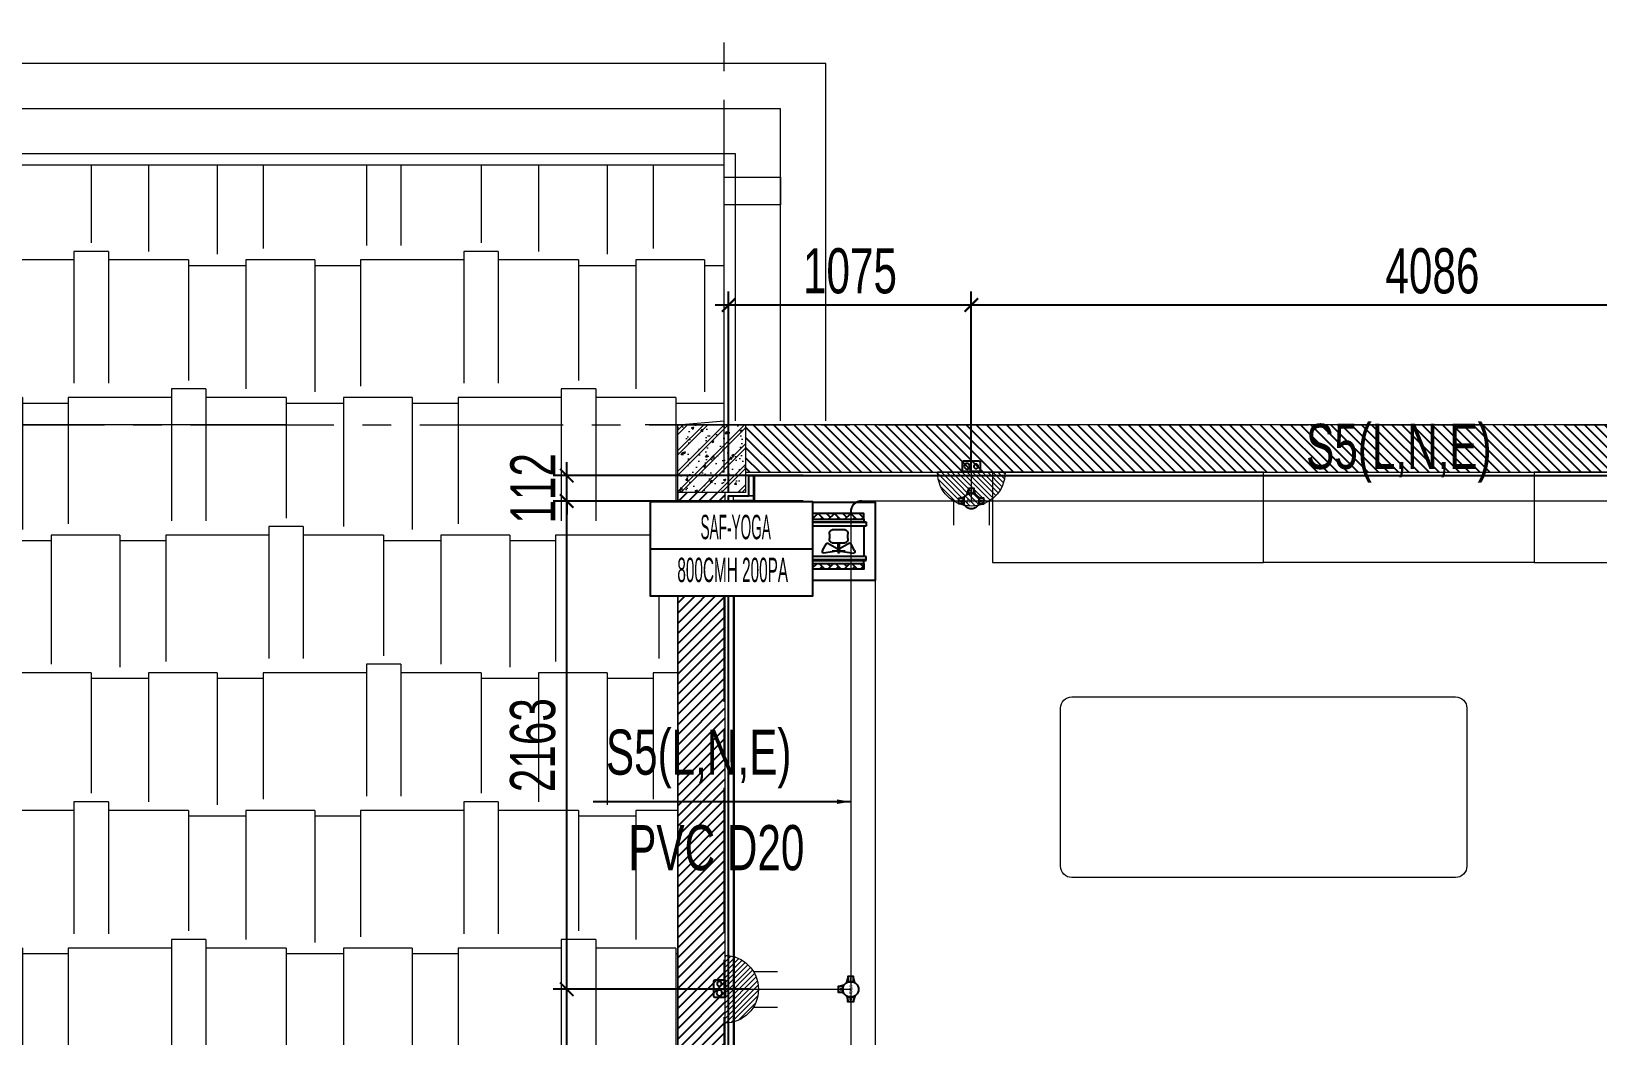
# Model space of a CAD drawing. Header units: millimetres. Extents: x -343543 to 400519, y -115663 to 104219.
# Drawn here: x 5531 to 12470, y -33305 to -28857 of the extents above; entities that cross this region are included whole.
import ezdxf
from ezdxf.enums import TextEntityAlignment as Align
from ezdxf.xclip import XClip

# ---------------------------------------------------------------- set-up
doc = ezdxf.new("R2010")
doc.units = ezdxf.units.MM
doc.header["$XCLIPFRAME"] = 0
doc.linetypes.add('XREF MAT BANG TUONG XAY$0$01.Xref _MB T2-Mai$0$HIDDEN', pattern=[9.525, 6.35, -3.175])
doc.linetypes.add('XREF MAT BANG TUONG XAY$0$CENTER', pattern=[50.8, 31.75, -6.35, 6.35, -6.35])
doc.layers.get('0').update_dxf_attribs({"color": 231, "lineweight": 0})
doc.layers.get('DefPoints').update_dxf_attribs({"color": 191})
for name, color, linetype, lineweight in [('1-INNO-E-Socket', 4, 'Continuous', 5), ('A-PATT', 252, 'Continuous', 9), ('A-SYMBOLS', 10, 'Continuous', 13), ('E - EQ', 10, 'Continuous', 25), ('SME-E-COND-POW', 131, 'Continuous', 18), ('SME-E-LADD-POW', 21, 'Continuous', 18), ('SME-E-POW-DIM', 135, 'Continuous', 18), ('SME-E-POW-TEXT', 133, 'Continuous', 18), ('TEXT DIEN', 3, 'Continuous', 18), ('XREF MAT BANG TUONG XAY$0$01.Xref _MB T2-Mai$0$$0$A-FNSH', 8, 'Continuous', 9), ('XREF MAT BANG TUONG XAY$0$01.Xref _MB T2-Mai$0$$0$A-PATT', 8, 'Continuous', 9), ('XREF MAT BANG TUONG XAY$0$01.Xref _MB T2-Mai$0$A-HIDD', 8, 'XREF MAT BANG TUONG XAY$0$01.Xref _MB T2-Mai$0$HIDDEN', 9), ('XREF MAT BANG TUONG XAY$0$A-GRID', 8, 'XREF MAT BANG TUONG XAY$0$CENTER', 15), ('XREF MAT BANG TUONG XAY$0$A-SYMBOLS', 8, 'Continuous', 13), ('XREF MAT BANG TUONG XAY$0$A-WALL-INT', 8, 'Continuous', 9), ('XREF MAT BANG TUONG XAY$0$xref_IKIGAI_Cot$0$A-FNSH', 8, 'Continuous', 9), ('XREF MAT BANG TUONG XAY$0$xref_IKIGAI_Cot$0$A-PATT', 8, 'Continuous', 5)]:
    doc.layers.add(name, color=color, linetype=linetype, lineweight=lineweight)
for name, color, linetype in [('AC - Text Fan', 3, 'Continuous'), ('E-WIRE', 5, 'Continuous'), ('Gen Điện', 6, 'Continuous'), ('INNO-THIET BI THONG GIO', 2, 'Continuous'), ('XREF MAT BANG TUONG XAY$0$A-FNSH', 8, 'Continuous'), ('XREF MAT BANG TUONG XAY$0$A-FURN', 8, 'Continuous'), ('XREF MAT BANG TUONG XAY$0$A-PATT', 8, 'Continuous'), ('đế âm', 1, 'Continuous'), ('ống ghen', 6, 'Continuous')]:
    doc.layers.add(name, color=color, linetype=linetype)
doc.styles.add('ROMANS1', font='vntimeh.shx', dxfattribs={"width": 0.8, "bigfont": 'bigfont.shx'})
doc.styles.add('SM-DIMTEXT', font='SME.shx', dxfattribs={"width": 0.7})
doc.styles.add('SME-TEXT', font='sme.shx', dxfattribs={"width": 0.7})
doc.styles.add('T_VnArial H', font='Vharial_0.ttf')
doc.dimstyles.new('SDIM-100', dxfattribs={"dimscale": 100, "dimtxt": 2, "dimasz": 0.6, "dimexe": 0.6, "dimexo": 0.2, "dimgap": 0.5, "dimtad": 1, "dimdec": 0, "dimzin": 12, "dimtxsty": 'SM-DIMTEXT', "dimblk": 'ARCHTICK', "dimblk1": 'ARCHTICK', "dimblk2": 'ARCHTICK', "dimcen": 0.12, "dimdle": 0.6, "dimclrd": 7, "dimclre": 8, "dimadec": 0, "dimazin": 3, "dimtfac": 2, "dimtix": 1, "dimtmove": 1, "dimatfit": 3, "dimfxl": 1, "dimtzin": 0, "dimarcsym": 1})
pattern_1 = [(45, (4, 0), (1e-14, 143.6841), [304.8, -101.6]), (135, (75.84, 71.84), (1e-14, 143.6841), [304.8, -101.6])]

# ---------------------------------------------------------------- blocks, each defined once
blk = doc.blocks.new('XREF MAT BANG TUONG XAY$0$xref_IKIGAI_Cot')
at = {"layer": 'XREF MAT BANG TUONG XAY$0$xref_IKIGAI_Cot$0$A-PATT'}
h = blk.add_hatch(dxfattribs=at)
h.set_pattern_fill('BT-01', color=8, scale=15, pattern_type=2)
h.set_pattern_definition([(50, (80, 80), (107.58903, -9.41282), [11.25, -123.75]), (355, (80, 80), (-20.8127, 112.82882), [9, -99]), (100.4514, (88.97, 79.22), (86.7764, 103.41593), [9.56103, -105.1713]), (46.1842, (80, 110), (160.08616, -24.82785), [16.875, -185.625]), (96.6356, (93.34, 107.93), (140.1994, 146.1177), [14.34154, -157.75695]), (351.1842, (80, 110), (140.1993, 146.1178), [13.5, -148.5]), (21, (95, 102.5), (89.53606, -60.39283), [11.25, -123.75]), (326, (95, 102.5), (36.4973, 108.7725), [9, -99]), (71.4514, (102.46, 97.47), (126.0334, 48.37957), [9.56103, -105.1713]), (37.5, (80, 80), (1.82398, 49.93408), [0, -97.8, 0, -100.5, 0, -99.375]), (7.5, (80, 80), (39.46043, 59.16176), [0, -57.3, 0, -95.55, 0, -37.875]), (327.5, (46.55, 80), (80.073365, -3.38323), [0, -37.5, 0, -117, 0, -155.25]), (317.5, (31.55, 80), (87.47793, 15.01575), [0, -48.75, 0, -77.7, 0, -110.25]), (45, (80, 80), (-45.07806, 45.07806), []), (45, (80, 98.375), (-45.07806, 45.07806), [])])
h.paths.add_polyline_path([(8395, -30600), (8695, -30600), (8695, -30900), (8395, -30900)])
at = {"layer": 'XREF MAT BANG TUONG XAY$0$A-GRID', "color": 8, "ltscale": 20}
for points in [[(8600, -54179.1), (8600, -27075.6)], [(-2907.5, -30600), (42750, -30600)]]:
    blk.add_lwpolyline(points, dxfattribs=at)
at = {"layer": 'XREF MAT BANG TUONG XAY$0$xref_IKIGAI_Cot$0$A-FNSH', "color": 8}
blk.add_lwpolyline([(8395, -30600), (8695, -30600), (8695, -30900), (8395, -30900)], close=True, dxfattribs=at)
blk = doc.blocks.new('*U253')
at = {"layer": 'XREF MAT BANG TUONG XAY$0$A-PATT'}
h = blk.add_hatch(dxfattribs=at)
h.set_pattern_fill('ANSI31', color=8, scale=10)
h.set_pattern_definition([(45, (39846.79, -11293.564), (-22.45064, 22.45064), [])])
h.paths.add_polyline_path([(-38.7, 47.5), (4361.3, 47.5), (4361.3, -162.5), (-38.7, -162.5)])
at = {"layer": 'XREF MAT BANG TUONG XAY$0$A-WALL-INT', "color": 8}
blk.add_lwpolyline([(-38.7, 47.5), (4361.3, 47.5), (4361.3, -162.5), (-38.7, -162.5)], close=True, dxfattribs=at)
blk = doc.blocks.new('*U262')
at = {"layer": 'XREF MAT BANG TUONG XAY$0$A-PATT'}
h = blk.add_hatch(dxfattribs=at)
h.set_pattern_fill('ANSI31', color=8, scale=10)
h.set_pattern_definition([(45, (41236.79, -11293.564), (-22.45064, 22.45064), [])])
h.paths.add_polyline_path([(-38.7, 47.5), (5751.3, 47.5), (5751.3, -162.5), (-38.7, -162.5)])
at = {"layer": 'XREF MAT BANG TUONG XAY$0$A-WALL-INT', "color": 8}
blk.add_lwpolyline([(-38.7, 47.5), (5751.3, 47.5), (5751.3, -162.5), (-38.7, -162.5)], close=True, dxfattribs=at)
blk = doc.blocks.new('XREF MAT BANG TUONG XAY$0$NNNN')
at = {"layer": 'XREF MAT BANG TUONG XAY$0$A-FURN', "color": 8, "xscale": -1}
for name, p, rotation in [('*U262', (338.7, 16595.2), 180), ('*U253', (162.5, 12096.4), 270)]:
    blk.add_blockref(name, p, dxfattribs=dict(at, rotation=rotation))
blk = doc.blocks.new('XREF MAT BANG NOI THAT')
at = {"color": 8}
for points in [[(8730, -30825), (8730, -30935), (8640, -30935), (8640, -35265), (8830, -35265), (8830, -35735), (8640, -35735), (8640, -39765), (8830, -39765), (8830, -40190)], [(8735, -30825), (8735, -30940), (8645, -30940), (8645, -35260), (8835, -35260), (8835, -35740), (8645, -35740), (8645, -39760), (8835, -39760), (8835, -40190)]]:
    blk.add_lwpolyline(points, dxfattribs=at)
for points in [[(8730, -30825), (8710, -30825), (8710, -30915), (8730, -30915)], [(10989.2, -30810), (9789.2, -30810), (9789.2, -31210), (10989.2, -31210)], [(10989.2, -30810), (12189.2, -30810), (12189.2, -31210), (10989.2, -31210)], [(13389.2, -30810), (12189.2, -30810), (12189.2, -31210), (13389.2, -31210)], [(8620, -30915), (8640, -30915), (8640, -35265), (8620, -35265)], [(8730, -30935), (8730, -30915), (8640, -30915), (8640, -30935)]]:
    blk.add_lwpolyline(points, close=True, dxfattribs=at)
blk.add_lwpolyline([(11890.5, -31855), (11890.5, -32555, -0.414214), (11840.5, -32605), (10140.5, -32605, -0.414214), (10090.5, -32555), (10090.5, -31855, -0.414214), (10140.5, -31805), (11840.5, -31805, -0.414214)], format="xyb", close=True, dxfattribs=at)
blk = doc.blocks.new('01.Xref _MB T1')
at = {"layer": 'XREF MAT BANG TUONG XAY$0$01.Xref _MB T2-Mai$0$$0$A-PATT'}
h = blk.add_hatch(dxfattribs=at)
h.set_pattern_fill('AR-RSHKE', color=8, scale=2, angle=180)
h.set_pattern_definition([(180, (-73097.26, 1e-05), (-1295.4, -609.6), [304.8, -254, 355.6, -152.4, 457.2, -203.2]), (180, (-73402.06, -25.4), (-1295.4, -609.6), [254, -965.2, 203.2, -304.8]), (180, (-74011.66, 38.1), (-1295.4, -609.6), [152.4, -1574.8]), (270, (-73097.26, 1e-05), (431.8, -609.6), [584.2, -1854.2]), (270, (-73402.06, 1e-05), (431.8, -609.6), [571.5, -1866.9]), (270, (-73656.06, 1e-05), (431.8, -609.6), [533.4, -1905]), (270, (-74011.66, 38.1), (431.8, -609.6), [584.2, -1854.2]), (270, (-74164.06, 38.1), (431.8, -609.6), [584.2, -1854.2]), (270, (-74621.26, 1e-05), (431.8, -609.6), [558.8, -1879.6])])
h.paths.add_polyline_path([(8599.98937, -29449.99497), (-994.44721, -29450.00066), (3050.00052, -33500), (8395.00077, -33500), (8395.00009, -30599.99901), (8599.99018, -30582.99993)])
at = {"layer": 'XREF MAT BANG TUONG XAY$0$01.Xref _MB T2-Mai$0$$0$A-FNSH', "color": 8}
for points in [[(9049.99018, -30582.99962), (9049.98906, -28999.99471), (-1600.01064, -29000.00101), (-1600.01063, -48599.99995), (8295.01033, -48599.99992)], [(8849.99018, -30582.99976), (8849.9892, -29199.99483), (-1400.01064, -29200.00089), (-1400.01063, -48399.99995), (8395.00839, -48399.99992)], [(8649.99018, -30582.9999), (8649.98934, -29399.99495), (-1200.01064, -29400.00077), (-1200.01063, -48199.99995), (8395.00794, -48199.99992)], [(8599.99018, -30582.99993), (8599.98937, -29449.99497), (-1150.01064, -29450.00074), (-1150.01063, -48149.99995), (8295.01075, -48149.99308)]]:
    blk.add_lwpolyline(points, dxfattribs=at)
blk.add_lwpolyline([(8599.98937, -29449.99497), (-994.44721, -29450.00066), (3050.00052, -33500), (8395.00077, -33500), (8395.00009, -30599.99901), (8599.99018, -30582.99993)], close=True, dxfattribs=at)
at = {"layer": 'XREF MAT BANG TUONG XAY$0$01.Xref _MB T2-Mai$0$A-HIDD', "color": 8, "ltscale": 500}
blk.add_lwpolyline([(0.00011, -47000.00005), (39999.99073, -47000.00005), (39999.99073, -30600.00246), (0.00011, -30600.00246)], close=True, dxfattribs=at)
at = {"layer": 'XREF MAT BANG TUONG XAY$0$A-FNSH', "color": 8}
blk.add_lwpolyline([(8395.00914, -41745.00014), (8620.00915, -41745.00039), (8620.00915, -40315.00001), (8809.99074, -40315.00001), (8809.99074, -39785.00001), (8620.00076, -39785.00004), (8620.00004, -35715.00001), (8809.99073, -35715.00001), (8809.99073, -35285.00001), (8620.0008, -35285.00001), (8620.01163, -30914.99949), (8709.98849, -30914.99918), (8709.99799, -30824.99967), (14498.31369, -30824.99964), (14498.30396, -30504.99947)], dxfattribs=at)
at = {"layer": 'XREF MAT BANG TUONG XAY$0$A-SYMBOLS', "color": 8}
blk.add_lwpolyline([(8599.99073, -29503.16753), (8849.9895, -29503.16753), (8849.9895, -29625.82496), (8599.99073, -29625.82496)], close=True, dxfattribs=at)
at = {"color": 8}
ref = blk.add_blockref('XREF MAT BANG TUONG XAY$0$xref_IKIGAI_Cot', (-0.00927, -0.00001), dxfattribs=at)
XClip(ref).set_block_clipping_path([(-5181.1494167775, -58156.1251844964), (44638.3275875031, -24933.2650512661)])
at = {"layer": 'XREF MAT BANG TUONG XAY$0$A-FURN', "color": 8}
blk.add_blockref('XREF MAT BANG TUONG XAY$0$NNNN', (8395.00793, -47357.72853), dxfattribs=at)
at = {"layer": 'A-PATT', "color": 8}
blk.add_blockref('XREF MAT BANG NOI THAT', (0, 0), dxfattribs=at)
blk = doc.blocks.new('*U28')
at = {"layer": '1-INNO-E-Socket'}
h = blk.add_hatch(dxfattribs=at)
h.set_pattern_fill('ANSI31,O', scale=106.995219)
h.set_pattern_definition([(45, (-641.971, -356.651), (-9.45713, 9.45713), [])])
h.paths.add_polyline_path([(124.8, 0, 1), (-124.8, 0)])
for p, q in [((-65.7, 106.1), (-65.7, 195.3)), ((65.7, 106.1), (65.7, 195.3)), ((124.8, 0), (-124.8, 0)), ((109.4, 0), (-109.4, 0))]:
    blk.add_line(p, q, dxfattribs=at)
blk.add_arc((0, 0), 124.8, 0, 180, dxfattribs=at)
blk = doc.blocks.new('C3-D25')
at = {"layer": 'ống ghen', "ltscale": 30}
for points in [[(5338683.2, -3869073.8), (5338688.3, -3869054)], [(5338718.5, -3869073.8), (5338713.3, -3869054)], [(5338670.6, -3869086.4), (5338650.9, -3869091.5)], [(5338670.6, -3869121.7), (5338650.9, -3869116.5)], [(5338731.1, -3869086.4), (5338750.8, -3869091.5)], [(5338731.1, -3869121.7), (5338750.8, -3869116.5)]]:
    blk.add_lwpolyline(points, dxfattribs=at)
for points in [[(5338713.3, -3869071.3), (5338713.3, -3869048), (5338688.3, -3869048), (5338688.3, -3869071.3)], [(5338701.4, -3869069), (5338701.4, -3869057), (5338700.3, -3869057), (5338700.3, -3869069)], [(5338668.2, -3869116.5), (5338644.9, -3869116.5), (5338644.9, -3869091.5), (5338668.2, -3869091.5)], [(5338665.9, -3869104.6), (5338653.8, -3869104.6), (5338653.8, -3869103.5), (5338665.9, -3869103.5)], [(5338733.5, -3869116.5), (5338756.8, -3869116.5), (5338756.8, -3869091.5), (5338733.5, -3869091.5)], [(5338735.8, -3869104.6), (5338747.9, -3869104.6), (5338747.9, -3869103.5), (5338735.8, -3869103.5)]]:
    blk.add_lwpolyline(points, close=True, dxfattribs=at)
blk.add_circle((5338700.8, -3869104), 35, dxfattribs=at)
at = {"layer": 'TEXT DIEN', "ltscale": 30, "style": 'ROMANS1'}
blk.add_text('D25', height=15, dxfattribs=at).set_placement((5338680.7, -3869111.7))
blk = doc.blocks.new('đế âm 78')
at = {"layer": 'Gen Điện', "ltscale": 30}
blk.add_lwpolyline([(5501258.1, -3862344.9), (5501258.1, -3862422.9), (5501303.1, -3862422.9, 0.414214), (5501308.1, -3862417.9), (5501308.1, -3862349.9, 0.414214), (5501303.1, -3862344.9), (5501258.1, -3862344.9)], format="xyb", dxfattribs=at)
blk.add_lwpolyline([(5501261.1, -3862344.9), (5501261.1, -3862422.9)], dxfattribs=at)
for centre, radius in [((5501284.6, -3862402.9), 12.5), ((5501284.6, -3862362.9), 10)]:
    blk.add_circle(centre, radius, dxfattribs=at)
blk = doc.blocks.new('_ArchTick')
at = {"color": 0, "linetype": 'ByBlock', "const_width": 0.15}
blk.add_lwpolyline([(-0.5, -0.5), (0.5, 0.5)], dxfattribs=at)
blk = doc.blocks.new('*D1479')
at = {"layer": 'DefPoints', "color": 0, "linetype": 'Continuous', "ltscale": 1000, "transparency": 16777216}
for p in [(7902.8, -30937.4), (8969.6, -30937.4), (8732.4, -33100)]:
    blk.add_point(p, dxfattribs=at)
at = {"layer": 'SME-E-POW-DIM', "color": 7, "linetype": 'Continuous', "lineweight": -2, "ltscale": 1000, "transparency": 16777216}
blk.add_line((7902.8, -33160), (7902.8, -30877.4), dxfattribs=at)
at = {"layer": 'SME-E-POW-DIM', "color": 8, "linetype": 'Continuous', "lineweight": -2, "ltscale": 1000, "transparency": 16777216}
for p, q in [((8949.6, -30937.4), (7842.8, -30937.4)), ((8712.4, -33100), (7842.8, -33100))]:
    blk.add_line(p, q, dxfattribs=at)
at = {"layer": 'SME-E-POW-DIM', "color": 7, "linetype": 'Continuous', "lineweight": -2, "ltscale": 1000, "transparency": 16777216, "xscale": 60, "yscale": 60, "zscale": 60}
for p, rotation in [((7902.8, -30937.4), 90), ((7902.8, -33100), 270)]:
    blk.add_blockref('_ArchTick', p, dxfattribs=dict(at, rotation=rotation))
at = {"layer": 'SME-E-POW-DIM', "color": 0, "linetype": 'Continuous', "ltscale": 1000, "transparency": 16777216, "insert": (7752.8, -32018.7), "char_height": 200, "attachment_point": 5, "rotation": 90, "style": 'SM-DIMTEXT'}
blk.add_mtext('2163', dxfattribs=at)
blk = doc.blocks.new('*D1480')
at = {"layer": 'DefPoints', "color": 0, "linetype": 'Continuous', "ltscale": 1000, "transparency": 16777216}
for p in [(7902.8, -30825), (8969.6, -30825), (8969.6, -30937.4)]:
    blk.add_point(p, dxfattribs=at)
at = {"layer": 'SME-E-POW-DIM', "color": 7, "linetype": 'Continuous', "lineweight": -2, "ltscale": 1000, "transparency": 16777216}
for p, q in [((7902.8, -30825), (7902.8, -30765)), ((7902.8, -30937.4), (7902.8, -30825)), ((7902.8, -30937.4), (7902.8, -30997.4))]:
    blk.add_line(p, q, dxfattribs=at)
at = {"layer": 'SME-E-POW-DIM', "color": 8, "linetype": 'Continuous', "lineweight": -2, "ltscale": 1000, "transparency": 16777216}
for p, q in [((8949.6, -30825), (7842.8, -30825)), ((8949.6, -30937.4), (7842.8, -30937.4))]:
    blk.add_line(p, q, dxfattribs=at)
at = {"layer": 'SME-E-POW-DIM', "color": 7, "linetype": 'Continuous', "lineweight": -2, "ltscale": 1000, "transparency": 16777216, "xscale": 60, "yscale": 60, "zscale": 60}
for p, rotation in [((7902.8, -30825), 270), ((7902.8, -30937.4), 90)]:
    blk.add_blockref('_ArchTick', p, dxfattribs=dict(at, rotation=rotation))
at = {"layer": 'SME-E-POW-DIM', "color": 0, "linetype": 'Continuous', "ltscale": 1000, "transparency": 16777216, "insert": (7752.8, -30881.2), "char_height": 200, "attachment_point": 5, "rotation": 90, "style": 'SM-DIMTEXT'}
blk.add_mtext('112', dxfattribs=at)
blk = doc.blocks.new('*D1481')
at = {"layer": 'DefPoints', "color": 0, "linetype": 'Continuous', "ltscale": 1000, "transparency": 16777216}
for p in [(9695, -30069.1), (9695, -30825), (8620, -30915)]:
    blk.add_point(p, dxfattribs=at)
at = {"layer": 'SME-E-POW-DIM', "color": 8, "linetype": 'Continuous', "lineweight": -2, "ltscale": 1000, "transparency": 16777216}
for p, q in [((8620, -30895), (8620, -30009.1)), ((9695, -30805), (9695, -30009.1))]:
    blk.add_line(p, q, dxfattribs=at)
at = {"layer": 'SME-E-POW-DIM', "color": 7, "linetype": 'Continuous', "lineweight": -2, "ltscale": 1000, "transparency": 16777216}
blk.add_line((8560, -30069.1), (9755, -30069.1), dxfattribs=at)
at = {"layer": 'SME-E-POW-DIM', "color": 7, "linetype": 'Continuous', "lineweight": -2, "ltscale": 1000, "transparency": 16777216, "xscale": 60, "yscale": 60, "zscale": 60, "rotation": 180}
blk.add_blockref('_ArchTick', (8620, -30069.1), dxfattribs=at)
at = {"layer": 'SME-E-POW-DIM', "color": 7, "linetype": 'Continuous', "lineweight": -2, "ltscale": 1000, "transparency": 16777216, "xscale": 60, "yscale": 60, "zscale": 60}
blk.add_blockref('_ArchTick', (9695, -30069.1), dxfattribs=at)
at = {"layer": 'SME-E-POW-DIM', "color": 0, "linetype": 'Continuous', "ltscale": 1000, "transparency": 16777216, "insert": (9157.5, -29919.1), "char_height": 200, "attachment_point": 5, "style": 'SM-DIMTEXT'}
blk.add_mtext('1075', dxfattribs=at)
blk = doc.blocks.new('*D1482')
at = {"layer": 'DefPoints', "color": 0, "linetype": 'Continuous', "ltscale": 1000, "transparency": 16777216}
for p in [(13780.7, -30069.1), (9695, -30825), (13780.7, -30846.6)]:
    blk.add_point(p, dxfattribs=at)
at = {"layer": 'SME-E-POW-DIM', "color": 8, "linetype": 'Continuous', "lineweight": -2, "ltscale": 1000, "transparency": 16777216}
for p, q in [((9695, -30805), (9695, -30009.1)), ((13780.7, -30826.6), (13780.7, -30009.1))]:
    blk.add_line(p, q, dxfattribs=at)
at = {"layer": 'SME-E-POW-DIM', "color": 7, "linetype": 'Continuous', "lineweight": -2, "ltscale": 1000, "transparency": 16777216}
blk.add_line((9635, -30069.1), (13840.7, -30069.1), dxfattribs=at)
at = {"layer": 'SME-E-POW-DIM', "color": 7, "linetype": 'Continuous', "lineweight": -2, "ltscale": 1000, "transparency": 16777216, "xscale": 60, "yscale": 60, "zscale": 60, "rotation": 180}
blk.add_blockref('_ArchTick', (9695, -30069.1), dxfattribs=at)
at = {"layer": 'SME-E-POW-DIM', "color": 7, "linetype": 'Continuous', "lineweight": -2, "ltscale": 1000, "transparency": 16777216, "xscale": 60, "yscale": 60, "zscale": 60}
blk.add_blockref('_ArchTick', (13780.7, -30069.1), dxfattribs=at)
at = {"layer": 'SME-E-POW-DIM', "color": 0, "linetype": 'Continuous', "ltscale": 1000, "transparency": 16777216, "insert": (11737.9, -29919.1), "char_height": 200, "attachment_point": 5, "style": 'SM-DIMTEXT'}
blk.add_mtext('4086', dxfattribs=at)
blk = doc.blocks.new('*D1605')
at = {"layer": 'DefPoints', "color": 0, "linetype": 'Continuous', "ltscale": 1000, "transparency": 16777216}
for p in [(7902.8, -33100), (8555, -33100), (8645, -35151.5)]:
    blk.add_point(p, dxfattribs=at)
at = {"layer": 'SME-E-POW-DIM', "color": 7, "linetype": 'Continuous', "lineweight": -2, "ltscale": 1000, "transparency": 16777216}
blk.add_line((7902.8, -35211.5), (7902.8, -33040), dxfattribs=at)
at = {"layer": 'SME-E-POW-DIM', "color": 8, "linetype": 'Continuous', "lineweight": -2, "ltscale": 1000, "transparency": 16777216}
for p, q in [((8535, -33100), (7842.8, -33100)), ((8625, -35151.5), (7842.8, -35151.5))]:
    blk.add_line(p, q, dxfattribs=at)
at = {"layer": 'SME-E-POW-DIM', "color": 7, "linetype": 'Continuous', "lineweight": -2, "ltscale": 1000, "transparency": 16777216, "xscale": 60, "yscale": 60, "zscale": 60}
for p, rotation in [((7902.8, -33100), 90), ((7902.8, -35151.5), 270)]:
    blk.add_blockref('_ArchTick', p, dxfattribs=dict(at, rotation=rotation))
at = {"layer": 'SME-E-POW-DIM', "color": 0, "linetype": 'Continuous', "ltscale": 1000, "transparency": 16777216, "insert": (7752.8, -34125.8), "char_height": 200, "attachment_point": 5, "rotation": 90, "style": 'SM-DIMTEXT'}
blk.add_mtext('2052', dxfattribs=at)
blk = doc.blocks.new('L1_MB-TUM.MAI$0$L1_MB-TUM.MAI$0$QUAT HT')
h = blk.add_hatch()
h.set_pattern_fill('AR-HBONE', color=8, style=0)
h.set_pattern_definition(pattern_1)
h.paths.add_polyline_path([(135506, 60466), (136406, 60466), (136406, 60566), (135506, 60566)])
h = blk.add_hatch()
h.set_pattern_fill('AR-HBONE', color=8, style=0)
h.set_pattern_definition(pattern_1)
h.paths.add_polyline_path([(135506, 59687), (136406, 59687), (136406, 59587), (135506, 59587)])
at = {"color": 8}
for p, q in [((135461, 60416, 0), (136452, 60416, 0)), ((135461, 60416, 0), (135461, 60344, 0)), ((136452, 60404, 0), (135461, 60404, 0)), ((136452, 60344, 0), (135461, 60344, 0)), ((135506, 60466, 0), (135506, 60416, 0)), ((135507, 60344, 0), (135507, 59810, 0)), ((136406, 60466, 0), (136406, 60416, 0)), ((136407, 60344, 0), (136407, 59810, 0)), ((136452, 60416, 0), (136452, 60344, 0)), ((135684, 59915, 0), (135754, 60037, 0)), ((135773, 60044, 0), (135937, 59952, 0)), ((135802, 60202, 0), (135802, 60124, 0)), ((136080, 60276, 0), (135851, 60276, 0)), ((135851, 60050, 0), (136080, 60050, 0)), ((135949, 60050, 0), (135949, 59878, 0)), ((135982, 59878, 0), (135982, 60050, 0)), ((136157, 60044, 0), (135993, 59952, 0)), ((136129, 60124, 0), (136129, 60202, 0)), ((136246, 59915, 0), (136177, 60037, 0)), ((136452, 59810, 0), (135461, 59810, 0)), ((135461, 59737, 0), (135461, 59810, 0)), ((135934, 59902, 0), (135698, 59870, 0)), ((136080, 59902, 0), (135851, 59902, 0)), ((135949, 59878, 0), (135982, 59878, 0)), ((135997, 59902, 0), (136232, 59870, 0)), ((136452, 59737, 0), (136452, 59810, 0)), ((136452, 59750, 0), (135461, 59750, 0)), ((135461, 59737, 0), (136452, 59737, 0)), ((135506, 59687, 0), (135506, 59737, 0)), ((136406, 59687, 0), (136406, 59737, 0))]:
    blk.add_line(p, q, dxfattribs=at)
at = {"color": 8, "ltscale": 2, "elevation": 0}
blk.add_lwpolyline([(135306, 60766), (136606, 60766), (136606, 59387), (135306, 59387)], close=True, dxfattribs=at)
at = {"color": 8, "elevation": 0}
for points in [[(135506, 60466), (136406, 60466), (136406, 60566), (135506, 60566)], [(135506, 59687), (136406, 59687), (136406, 59587), (135506, 59587)]]:
    blk.add_lwpolyline(points, close=True, dxfattribs=at)
at = {"color": 8, "extrusion": (0, 0, -1)}
for centre, major_axis, start_param, end_param in [((135767, 60020, 0), (0, 26.2), -0.863073, 0.357957), ((135851, 60202, 0), (0, -73.6), 1.570796, 3.141593), ((135851, 60124, 0), (0, 73.6), 3.141593, 4.712389), ((136080, 60202, 0), (0, 73.6), 0, 1.570796), ((136080, 60124, 0), (0, -73.6), -1.570796, 0), ((136163, 60020, 0), (0, -26.2), 2.783636, 4.004666), ((135697, 59897, 0), (0, 26.2), 3.053572, 5.490482), ((135931, 59928, 0), (0, -26.2), 3.485755, 6.14037), ((135999, 59928, 0), (0, 26.2), 3.284408, 5.939023), ((136234, 59897, 0), (0, -26.2), 3.934296, 6.371206)]:
    blk.add_ellipse(centre, major_axis=major_axis, ratio=0.666667, start_param=start_param, end_param=end_param, dxfattribs=at)
blk = doc.blocks.new('A$C8478d8e4')
at = {"layer": 'INNO-THIET BI THONG GIO', "color": 8, "extrusion": (-8.39613e-11, 2.24323e-11, -1), "xscale": -0.2519798416126782, "yscale": 0.2519798416126784, "zscale": -0.2519798416126782, "rotation": 359.9999752407915}
blk.add_blockref('L1_MB-TUM.MAI$0$L1_MB-TUM.MAI$0$QUAT HT', (25153.2, 3746.3, 0), dxfattribs=at)
blk = doc.blocks.new('T-Legend text fan')
blk.add_wipeout([(-1000, 0), (-1000, 577), (1000, 577), (1000, 0), (1000, -577), (-1000, -577)]).dxf.layer = 'AC - Text Fan'
at = {"layer": 'AC - Text Fan'}
blk.add_line((-1000, 0), (1000, 0), dxfattribs=at)
blk.add_lwpolyline([(1000, 0), (1000, 577), (-1000, 577), (-1000, 0), (-1000, -577), (1000, -577)], close=True, dxfattribs=at)
at = {"layer": 'AC - Text Fan', "style": 'T_VnArial H'}
blk.add_attdef('NAME', text='', height=300, dxfattribs=at).set_placement((51, 269), align=Align.MIDDLE_CENTER)
at = {"layer": 'AC - Text Fan', "style": 'T_VnArial H', "width": 0.5}
blk.add_attdef('LEGEND', text='', height=300, dxfattribs=at).set_placement((12, -259), align=Align.MIDDLE_CENTER)

msp = doc.modelspace()

# ---------------------------------------------------------------- block references
at = {"layer": 'A-SYMBOLS'}
msp.add_blockref('01.Xref _MB T1', (0, 0), dxfattribs=at)

# ---------------------------------------------------------------- next in the draw order: linework, layer by layer
at = {"layer": 'E-WIRE', "color": 3}
msp.add_arc((9210.6, -30987.4), 50, 90, 180, dxfattribs=at)
at = {"layer": 'SME-E-COND-POW', "color": 2, "linetype": 'Continuous', "ltscale": 1000}
msp.add_line((9695, -30810), (9695, -30937.4), dxfattribs=at)
at = {"layer": 'SME-E-COND-POW', "color": 3}
for p, q in [((19648.6, -30937.4), (9210.6, -30937.4)), ((9160.6, -30987.4), (9160.6, -35057.5)), ((9268.8, -31115.6, 0), (9268.8, -34739.6, 0)), ((8605, -33100), (9160.6, -33100))]:
    msp.add_line(p, q, dxfattribs=at)

# ---------------------------------------------------------------- next in the draw order: block references
at = {"layer": 'E - EQ', "xscale": -1.2, "yscale": 1.2, "zscale": 1.2}
for p, rotation in [((9695, -30810), 180), ((8602.5, -33100), 270)]:
    msp.add_blockref('*U28', p, dxfattribs=dict(at, rotation=rotation))
at = {"layer": 'SME-E-COND-POW', "color": 2, "linetype": 'Continuous', "ltscale": 1000}
msp.add_blockref('A$C8478d8e4', (0, -50000), dxfattribs=at)
at = {"layer": 'TEXT DIEN', "ltscale": 30}
msp.add_blockref('C3-D25', (-5329005.8, 3838166.7), dxfattribs=at)
at = {"layer": 'TEXT DIEN', "ltscale": 30, "rotation": 90}
msp.add_blockref('C3-D25', (-3859943.4, -5371800.8), dxfattribs=at)
at = {"layer": 'đế âm', "xscale": -1, "rotation": 270.0000000008198}
msp.add_blockref('đế âm 78', (3872078.9, -5532068.1), dxfattribs=at)
at = {"layer": 'đế âm', "xscale": -1}
msp.add_blockref('đế âm 78', (5509863.1, 3829286.8), dxfattribs=at)

# ---------------------------------------------------------------- next in the draw order: texts
at = {"layer": 'SME-E-POW-TEXT', "style": 'SME-TEXT', "width": 0.7}
for s, p in [('S5(L,N,E)', (11178.2, -30795.4)), ('S5(L,N,E)', (8076.3, -32149.5)), ('PVC D20', (8175.1, -32572.7))]:
    msp.add_text(s, height=200, dxfattribs=at).set_placement(p)

# ---------------------------------------------------------------- next in the draw order: dimensions: what is measured, and where the dimension line sits
at = {"layer": 'SME-E-POW-DIM', "color": 1, "linetype": 'Continuous', "ltscale": 1000}
for base, p1, p2, picture, middle in [((9695, -30069.1), (8620, -30915), (9695, -30825), '*D1481', (9157.5, -29919.1)), ((13780.7, -30069.1), (9695, -30825), (13780.7, -30846.6), '*D1482', (11737.9, -29919.1))]:
    dim = msp.add_linear_dim(base=base, p1=p1, p2=p2, dimstyle='SDIM-100', dxfattribs=at)
    dim.commit()
    dim.dimension.update_dxf_attribs({"geometry": picture, "text_midpoint": middle})
for base, p1, p2, picture, middle in [((7902.8, -30825), (8969.6, -30937.4), (8969.6, -30825), '*D1480', (7752.8, -30881.2)), ((7902.8, -30937.4), (8732.4, -33100), (8969.6, -30937.4), '*D1479', (7752.8, -32018.7)), ((7902.8459, -33099.9997), (8645.0009, -35151.5037), (8555.0092, -33099.9997), '*D1605', (7752.8459, -34125.7517))]:
    dim = msp.add_linear_dim(base=base, p1=p1, p2=p2, angle=90, dimstyle='SDIM-100', dxfattribs=at)
    dim.commit()
    dim.dimension.update_dxf_attribs({"geometry": picture, "text_midpoint": middle})

# ---------------------------------------------------------------- next in the draw order: leaders
at = {"layer": 'SME-E-LADD-POW', "color": 2, "linetype": 'Continuous', "ltscale": 1000}
msp.add_leader([(9160.6, -32269.1), (8019.1, -32269.1)], dimstyle='SDIM-100', override={"dimgap": 0.5, "dimtad": 0}, dxfattribs=at)

# ---------------------------------------------------------------- next in the draw order: block references
at = {"layer": 'AC - Text Fan'}
ref = msp.add_blockref('T-Legend text fan', (8632.9, -31149.3), dxfattribs=dict(at, xscale=0.36, yscale=0.36, zscale=0.36))
ref.add_attrib('NAME', 'SAF-YOGA', dxfattribs={"height": 108, "style": 'T_VnArial H', "width": 0.4}).set_placement((8651.2, -31052.6), align=Align.MIDDLE_CENTER)
ref.add_attrib('LEGEND', '800CMH 200PA', dxfattribs={"height": 108, "style": 'T_VnArial H', "width": 0.45}).set_placement((8638, -31242.6), align=Align.MIDDLE_CENTER)

doc.saveas('drawing.dxf')
